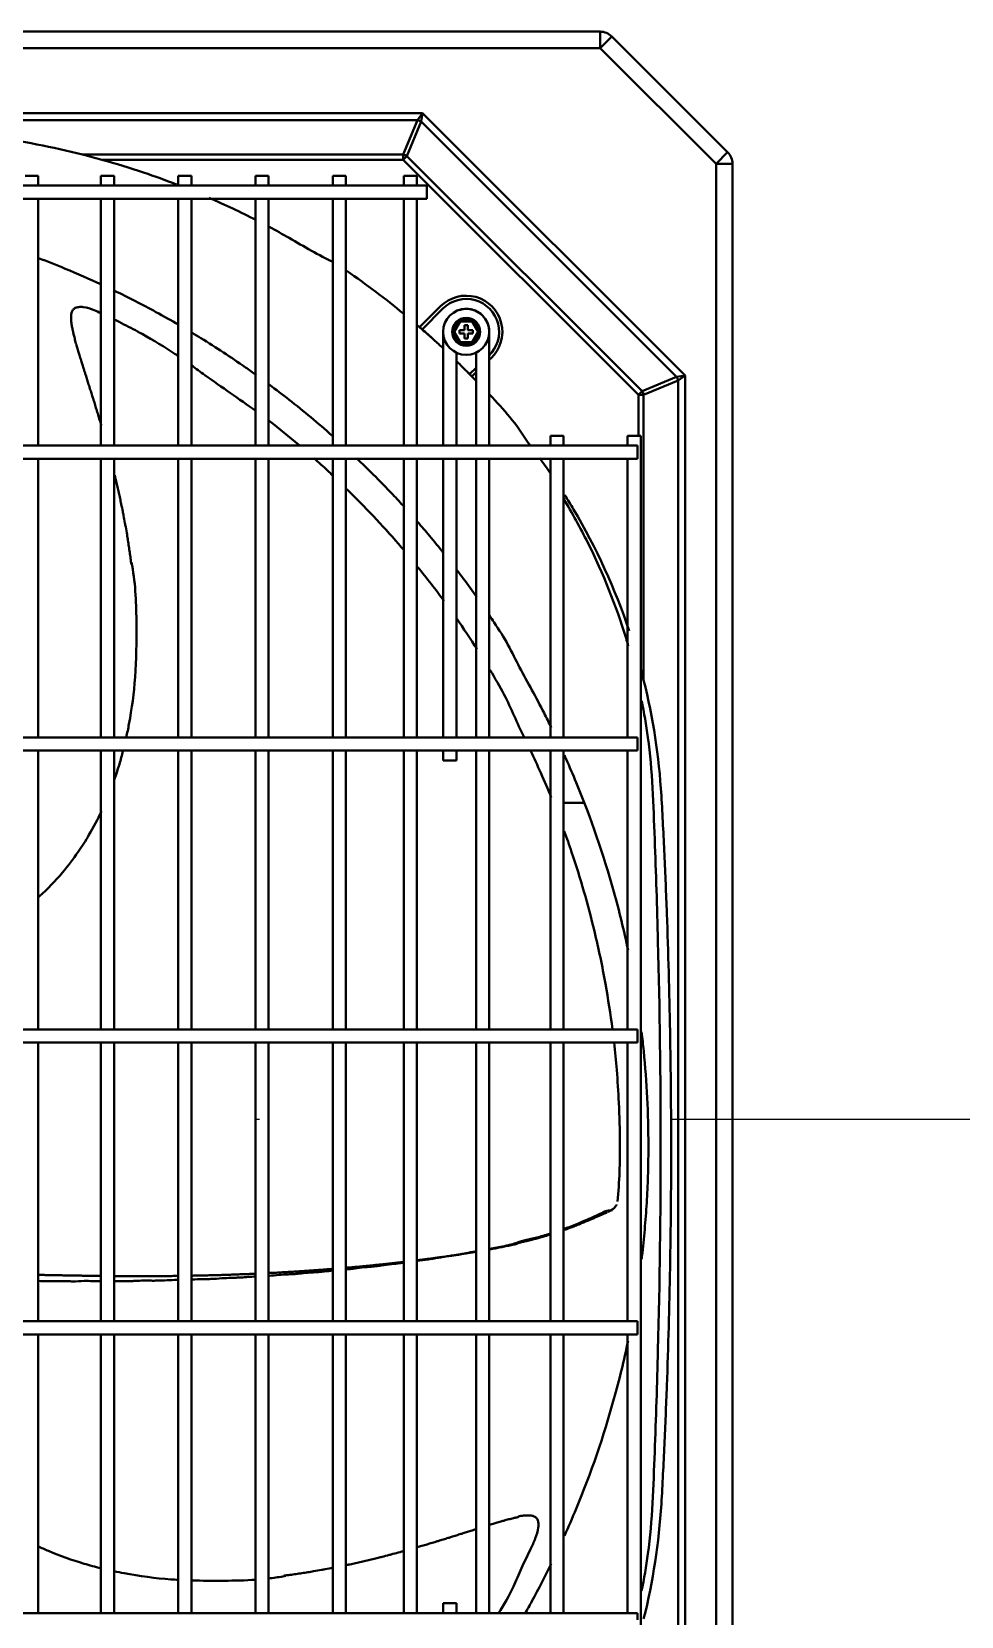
# Model space of a CAD drawing. Extents: x 58467 to 79089, y -33726 to -17391.
# Drawn here: x 72377.99 to 72406.25, y -20118.17 to -20069.97 of the extents above; entities that cross this region are included whole.
import ezdxf
from ezdxf.enums import TextEntityAlignment as Align

# ---------------------------------------------------------------- set-up
doc = ezdxf.new("R2010")
doc.units = 0
doc.header["$LTSCALE"] = 100
doc.linetypes.add('DASHDOT2', pattern=[0.5, 0.25, -0.125, 0, -0.125])
doc.layers.add('+ENTE-ST-DOSEME USTU KONDDRENAJ', color=110, linetype='DOSEMEUSTUKONDENSDRENAJ_LINE', lineweight=40)
doc.layers.add('BA_axis', color=5, linetype='DASHDOT2')
doc.styles.add('text1', font='arial.ttf', dxfattribs={"height": 20})
doc.linetypes.add('DOSEMEUSTUKONDENSDRENAJ_LINE', pattern='A,300,-40,["CD",Standard,S=15,R=0,X=-35,Y=-7.5],0', length=340)

# ---------------------------------------------------------------- blocks, each defined once
blk = doc.blocks.new('*U176')
blk.add_line((0, 0), (0, -696))
at = {"linetype": 'Continuous', "style": 'text1'}
blk.add_attdef('1', text='', height=40, dxfattribs=at).set_placement((0, 38), align=Align.MIDDLE)
blk = doc.blocks.new('AXIS')
at = {"layer": 'BA_axis', "xscale": -1, "rotation": 270}
blk.add_blockref('*U176', (4176.09, -32551.267), dxfattribs=at)
blk = doc.blocks.new('1 VE ZEMİN SAĞ')
at = {"color": 3}
for p, q in [((54067.032, -32771.052, -3.539), (54183.081, -32771.052, -3.539)), ((54183.081, -32771.552, -3.539), (54183.081, -32771.052, -3.539)), ((54183.081, -32771.552, -3.539), (54183.434, -32771.199, -3.539)), ((54183.434, -32771.199, -3.539), (54186.956, -32774.72, -3.539)), ((54183.081, -32771.552, -3.539), (54067.032, -32771.552, -3.539)), ((54186.602, -32775.073, -3.539), (54183.081, -32771.552, -3.539)), ((54072.523, -32773.531, -3.539), (54177.681, -32773.531, -3.539)), ((54177.529, -32773.744, -3.539), (54072.675, -32773.744, -3.539)), ((54177.095, -32774.791, -3.539), (54177.529, -32773.744, -3.539)), ((54177.639, -32773.789, -3.539), (54177.205, -32774.837, -3.539)), ((54177.529, -32773.744, -3.539), (54177.681, -32773.531, -3.539)), ((54177.681, -32773.531, -3.539), (54177.639, -32773.789, -3.539)), ((54185.404, -32781.551, -3.539), (54177.639, -32773.789, -3.539)), ((54177.681, -32773.531, -3.539), (54185.662, -32781.509, -3.539)), ((54167.347, -32774.791, -3.539), (54177.095, -32774.791, -3.539)), ((54177.095, -32774.947, -3.539), (54177.095, -32774.791, -3.539)), ((54177.095, -32774.947, -3.539), (54177.205, -32774.837, -3.539)), ((54177.205, -32774.837, -3.539), (54184.357, -32781.985, -3.539)), ((54186.602, -32775.073, -3.539), (54186.956, -32774.72, -3.539)), ((54177.095, -32774.947, -3.539), (54167.932, -32774.947, -3.539)), ((54184.247, -32782.095, -3.539), (54177.095, -32774.947, -3.539)), ((54186.602, -32843.125, -3.539), (54186.602, -32775.073, -3.539)), ((54187.102, -32775.073, -3.539), (54186.602, -32775.073, -3.539)), ((54187.102, -32843.078, -3.539), (54187.102, -32775.073, -3.539)), ((54187.102, -32775.073, -3.539), (54187.102, -32843.125, -3.539)), ((54187.102, -32843.078, -3.539), (54187.102, -32775.073, -3.539)), ((54177.808, -32775.735, -3.539), (54072.353, -32775.735, -3.539)), ((54165.596, -32775.435, -3.539), (54165.996, -32775.435, -3.539)), ((54165.996, -32775.736, -3.539), (54165.996, -32775.435, -3.539)), ((54167.903, -32775.435, -3.539), (54167.903, -32775.736, -3.539)), ((54167.903, -32775.435, -3.539), (54168.303, -32775.435, -3.539)), ((54168.303, -32775.736, -3.539), (54168.303, -32775.435, -3.539)), ((54170.252, -32775.435, -3.539), (54170.252, -32775.736, -3.539)), ((54170.252, -32775.435, -3.539), (54170.652, -32775.435, -3.539)), ((54170.652, -32775.736, -3.539), (54170.652, -32775.435, -3.539)), ((54172.602, -32775.435, -3.539), (54172.602, -32775.736, -3.539)), ((54172.602, -32775.435, -3.539), (54173.002, -32775.435, -3.539)), ((54173.002, -32775.736, -3.539), (54173.002, -32775.435, -3.539)), ((54174.951, -32775.435, -3.539), (54174.951, -32775.736, -3.539)), ((54174.951, -32775.435, -3.539), (54175.351, -32775.435, -3.539)), ((54175.351, -32775.736, -3.539), (54175.351, -32775.435, -3.539)), ((54177.108, -32775.435, -3.539), (54177.108, -32775.736, -3.539)), ((54177.108, -32775.435, -3.539), (54177.508, -32775.435, -3.539)), ((54177.508, -32775.736, -3.539), (54177.508, -32775.435, -3.539)), ((54177.808, -32775.735, -3.539), (54177.808, -32775.935, -3.539)), ((54072.353, -32776.135, -3.539), (54177.808, -32776.135, -3.539)), ((54165.996, -32783.641, -3.539), (54165.996, -32776.136, -3.539)), ((54167.903, -32776.136, -3.539), (54167.903, -32783.641, -3.539)), ((54168.303, -32783.641, -3.539), (54168.303, -32776.136, -3.539)), ((54170.252, -32776.136, -3.539), (54170.252, -32783.641, -3.539)), ((54170.652, -32783.641, -3.539), (54170.652, -32776.136, -3.539)), ((54172.602, -32776.136, -3.539), (54172.602, -32783.641, -3.539)), ((54173.002, -32783.641, -3.539), (54173.002, -32776.136, -3.539)), ((54174.951, -32776.136, -3.539), (54174.951, -32783.641, -3.539)), ((54175.351, -32783.641, -3.539), (54175.351, -32776.136, -3.539)), ((54177.108, -32776.136, -3.539), (54177.108, -32783.641, -3.539)), ((54177.508, -32783.641, -3.539), (54177.508, -32776.136, -3.539)), ((54177.808, -32775.935, -3.539), (54177.808, -32776.135, -3.539)), ((54177.592, -32780.042, -3.539), (54178.23, -32779.404, -3.539)), ((54178.301, -32779.475, -3.539), (54177.668, -32780.108, -3.539)), ((54178.583, -32780.182, -3.539), (54178.795, -32779.814, -3.539)), ((54178.795, -32780.55, -3.539), (54178.583, -32780.182, -3.539)), ((54178.583, -32780.182, -3.539), (54178.641, -32780.182, -3.539)), ((54178.824, -32779.864, -3.539), (54178.641, -32780.182, -3.539)), ((54178.641, -32780.182, -3.539), (54178.824, -32780.5, -3.539)), ((54178.795, -32779.814, -3.539), (54179.22, -32779.814, -3.539)), ((54178.795, -32779.814, -3.539), (54178.824, -32779.864, -3.539)), ((54178.958, -32780.132, -3.539), (54178.808, -32780.132, -3.539)), ((54178.808, -32780.232, -3.539), (54178.808, -32780.132, -3.539)), ((54179.191, -32779.864, -3.539), (54178.824, -32779.864, -3.539)), ((54178.958, -32779.982, -3.539), (54179.058, -32779.982, -3.539)), ((54178.958, -32780.132, -3.539), (54178.958, -32779.982, -3.539)), ((54179.058, -32779.982, -3.539), (54179.058, -32780.132, -3.539)), ((54179.058, -32780.132, -3.539), (54179.208, -32780.132, -3.539)), ((54179.191, -32779.864, -3.539), (54179.22, -32779.814, -3.539)), ((54179.375, -32780.182, -3.539), (54179.191, -32779.864, -3.539)), ((54179.191, -32780.5, -3.539), (54179.375, -32780.182, -3.539)), ((54179.208, -32780.232, -3.539), (54179.208, -32780.132, -3.539)), ((54179.22, -32779.814, -3.539), (54179.433, -32780.182, -3.539)), ((54179.433, -32780.182, -3.539), (54179.22, -32780.55, -3.539)), ((54179.375, -32780.182, -3.539), (54179.433, -32780.182, -3.539)), ((54178.308, -32780.198, -3.539), (54178.308, -32781.575, -3.539)), ((54178.795, -32780.55, -3.539), (54178.824, -32780.5, -3.539)), ((54179.22, -32780.55, -3.539), (54178.795, -32780.55, -3.539)), ((54178.958, -32780.232, -3.539), (54178.808, -32780.232, -3.539)), ((54178.824, -32780.5, -3.539), (54179.191, -32780.5, -3.539)), ((54178.958, -32780.382, -3.539), (54178.958, -32780.232, -3.539)), ((54178.958, -32780.382, -3.539), (54179.058, -32780.382, -3.539)), ((54179.058, -32780.232, -3.539), (54179.058, -32780.382, -3.539)), ((54179.058, -32780.232, -3.539), (54179.208, -32780.232, -3.539)), ((54179.191, -32780.5, -3.539), (54179.22, -32780.55, -3.539)), ((54179.708, -32781.575, -3.539), (54179.708, -32780.198, -3.539)), ((54178.708, -32781.575, -3.539), (54178.708, -32780.814, -3.539)), ((54179.308, -32780.814, -3.539), (54179.308, -32781.575, -3.539)), ((54179.764, -32780.98, -3.539), (54179.708, -32781.034, -3.539)), ((54178.308, -32781.269, -3.539), (54178.308, -32783.64, -3.539)), ((54178.708, -32783.64, -3.539), (54178.708, -32781.269, -3.539)), ((54179.107, -32781.465, -3.539), (54179.308, -32781.275, -3.539)), ((54179.308, -32781.413, -3.539), (54179.177, -32781.537, -3.539)), ((54179.308, -32781.575, -3.539), (54179.308, -32781.857, -3.539)), ((54179.708, -32781.857, -3.539), (54179.708, -32781.575, -3.539)), ((54184.357, -32781.985, -3.539), (54185.404, -32781.551, -3.539)), ((54185.404, -32781.551, -3.539), (54185.662, -32781.509, -3.539)), ((54185.662, -32781.509, -3.539), (54185.45, -32781.661, -3.539)), ((54185.662, -32781.509, -3.539), (54185.662, -32830.565, -3.539)), ((54179.308, -32781.857, -3.539), (54179.308, -32782.223, -3.539)), ((54179.708, -32782.223, -3.539), (54179.708, -32781.857, -3.539)), ((54179.708, -32781.858, -3.539), (54179.708, -32781.857, -3.539)), ((54184.247, -32782.095, -3.539), (54184.357, -32781.985, -3.539)), ((54184.247, -32783.34, -3.539), (54184.247, -32782.095, -3.539)), ((54184.247, -32782.095, -3.539), (54184.402, -32782.095, -3.539)), ((54185.45, -32781.661, -3.539), (54184.402, -32782.095, -3.539)), ((54184.402, -32782.095, -3.539), (54184.402, -32790.775, -3.539)), ((54185.45, -32830.477, -3.539), (54185.45, -32781.661, -3.539)), ((54179.308, -32782.223, -3.539), (54179.308, -32782.506, -3.539)), ((54179.308, -32782.506, -3.539), (54179.308, -32783.641, -3.539)), ((54179.708, -32782.506, -3.539), (54179.708, -32782.223, -3.539)), ((54179.708, -32782.223, -3.539), (54179.708, -32782.223, -3.539)), ((54179.708, -32783.641, -3.539), (54179.708, -32782.506, -3.539)), ((54181.567, -32783.34, -3.539), (54181.567, -32783.64, -3.539)), ((54181.567, -32783.34, -3.539), (54181.967, -32783.34, -3.539)), ((54181.967, -32783.64, -3.539), (54181.967, -32783.34, -3.539)), ((54183.916, -32783.34, -3.539), (54183.916, -32783.64, -3.539)), ((54183.916, -32783.34, -3.539), (54184.316, -32783.34, -3.539)), ((54184.316, -32828.733, -3.539), (54184.316, -32783.34, -3.539)), ((54184.216, -32783.64, -3.539), (54065.854, -32783.64, -3.539)), ((54065.854, -32784.04, -3.539), (54184.216, -32784.04, -3.539)), ((54165.996, -32792.519, -3.539), (54165.996, -32784.041, -3.539)), ((54167.903, -32784.041, -3.539), (54167.903, -32792.519, -3.539)), ((54168.303, -32792.519, -3.539), (54168.303, -32784.041, -3.539)), ((54170.252, -32784.041, -3.539), (54170.252, -32792.519, -3.539)), ((54170.652, -32792.519, -3.539), (54170.652, -32784.041, -3.539)), ((54172.602, -32784.041, -3.539), (54172.602, -32792.519, -3.539)), ((54173.002, -32792.519, -3.539), (54173.002, -32784.041, -3.539)), ((54174.951, -32784.041, -3.539), (54174.951, -32792.519, -3.539)), ((54175.351, -32792.519, -3.539), (54175.351, -32784.041, -3.539)), ((54177.108, -32784.041, -3.539), (54177.108, -32792.519, -3.539)), ((54177.508, -32792.519, -3.539), (54177.508, -32784.041, -3.539)), ((54178.308, -32784.04, -3.539), (54178.308, -32792.519, -3.539)), ((54178.708, -32792.519, -3.539), (54178.708, -32784.04, -3.539)), ((54179.308, -32784.041, -3.539), (54179.308, -32792.519, -3.539)), ((54179.708, -32792.519, -3.539), (54179.708, -32784.041, -3.539)), ((54181.567, -32784.04, -3.539), (54181.567, -32792.519, -3.539)), ((54181.967, -32792.519, -3.539), (54181.967, -32784.04, -3.539)), ((54183.916, -32784.04, -3.539), (54183.916, -32792.519, -3.539)), ((54184.216, -32783.64, -3.539), (54184.216, -32783.84, -3.539)), ((54184.216, -32783.84, -3.539), (54184.216, -32784.04, -3.539)), ((54174.951, -32784.528, -3.539), (54174.929, -32784.543, -3.539)), ((54184.216, -32792.519, -3.539), (54065.854, -32792.519, -3.539)), ((54184.216, -32792.519, -3.539), (54184.216, -32792.719, -3.539)), ((54065.854, -32792.919, -3.539), (54184.216, -32792.919, -3.539)), ((54165.996, -32801.398, -3.539), (54165.996, -32792.919, -3.539)), ((54167.903, -32792.919, -3.539), (54167.903, -32801.398, -3.539)), ((54168.303, -32801.398, -3.539), (54168.303, -32792.919, -3.539)), ((54170.252, -32792.919, -3.539), (54170.252, -32801.398, -3.539)), ((54170.652, -32801.398, -3.539), (54170.652, -32792.919, -3.539)), ((54172.602, -32792.919, -3.539), (54172.602, -32801.398, -3.539)), ((54173.002, -32801.398, -3.539), (54173.002, -32792.919, -3.539)), ((54174.951, -32792.919, -3.539), (54174.951, -32801.398, -3.539)), ((54175.351, -32801.398, -3.539), (54175.351, -32792.919, -3.539)), ((54177.108, -32792.919, -3.539), (54177.108, -32801.398, -3.539)), ((54177.508, -32801.398, -3.539), (54177.508, -32792.919, -3.539)), ((54178.308, -32792.918, -3.539), (54178.308, -32793.219, -3.539)), ((54178.708, -32793.219, -3.539), (54178.708, -32792.919, -3.539)), ((54179.308, -32792.919, -3.539), (54179.308, -32801.397, -3.539)), ((54179.708, -32801.397, -3.539), (54179.708, -32792.919, -3.539)), ((54181.567, -32792.919, -3.539), (54181.567, -32801.398, -3.539)), ((54181.967, -32801.398, -3.539), (54181.967, -32792.919, -3.539)), ((54183.916, -32792.919, -3.539), (54183.916, -32801.398, -3.539)), ((54184.216, -32792.719, -3.539), (54184.216, -32792.919, -3.539)), ((54182.073, -32794.505, -3.539), (54182.572, -32794.505, -3.539)), ((54184.216, -32801.397, -3.539), (54065.854, -32801.397, -3.539)), ((54065.854, -32801.797, -3.539), (54184.216, -32801.797, -3.539)), ((54165.996, -32810.275, -3.539), (54165.996, -32801.798, -3.539)), ((54167.903, -32801.798, -3.539), (54167.903, -32810.275, -3.539)), ((54168.303, -32810.275, -3.539), (54168.303, -32801.798, -3.539)), ((54170.252, -32801.798, -3.539), (54170.252, -32810.275, -3.539)), ((54170.652, -32810.275, -3.539), (54170.652, -32801.798, -3.539)), ((54172.602, -32801.798, -3.539), (54172.602, -32810.275, -3.539)), ((54173.002, -32810.275, -3.539), (54173.002, -32801.798, -3.539)), ((54174.951, -32801.798, -3.539), (54174.951, -32810.275, -3.539)), ((54175.351, -32810.275, -3.539), (54175.351, -32801.798, -3.539)), ((54177.108, -32801.798, -3.539), (54177.108, -32810.275, -3.539)), ((54177.508, -32810.275, -3.539), (54177.508, -32801.798, -3.539)), ((54179.308, -32801.797, -3.539), (54179.308, -32810.276, -3.539)), ((54179.708, -32810.276, -3.539), (54179.708, -32801.797, -3.539)), ((54181.567, -32801.797, -3.539), (54181.567, -32810.276, -3.539)), ((54181.967, -32810.276, -3.539), (54181.967, -32801.797, -3.539)), ((54183.916, -32801.797, -3.539), (54183.916, -32810.276, -3.539)), ((54184.216, -32801.397, -3.539), (54184.216, -32801.597, -3.539)), ((54184.216, -32801.597, -3.539), (54184.216, -32801.797, -3.539)), ((54184.216, -32810.276, -3.539), (54065.854, -32810.276, -3.539)), ((54184.216, -32810.276, -3.539), (54184.216, -32810.476, -3.539)), ((54184.216, -32810.476, -3.539), (54184.216, -32810.676, -3.539)), ((54065.854, -32810.676, -3.539), (54184.216, -32810.676, -3.539)), ((54165.996, -32819.154, -3.539), (54165.996, -32810.675, -3.539)), ((54167.903, -32810.675, -3.539), (54167.903, -32819.154, -3.539)), ((54168.303, -32819.154, -3.539), (54168.303, -32810.675, -3.539)), ((54170.252, -32810.675, -3.539), (54170.252, -32819.154, -3.539)), ((54170.652, -32819.154, -3.539), (54170.652, -32810.675, -3.539)), ((54172.602, -32810.675, -3.539), (54172.602, -32819.154, -3.539)), ((54173.002, -32819.154, -3.539), (54173.002, -32810.675, -3.539)), ((54174.951, -32810.675, -3.539), (54174.951, -32819.154, -3.539)), ((54175.351, -32819.154, -3.539), (54175.351, -32810.675, -3.539)), ((54177.108, -32810.675, -3.539), (54177.108, -32819.154, -3.539)), ((54177.508, -32819.154, -3.539), (54177.508, -32810.675, -3.539)), ((54179.308, -32810.676, -3.539), (54179.308, -32819.154, -3.539)), ((54179.708, -32819.154, -3.539), (54179.708, -32810.676, -3.539)), ((54181.567, -32810.675, -3.539), (54181.567, -32819.154, -3.539)), ((54181.967, -32819.154, -3.539), (54181.967, -32810.675, -3.539)), ((54183.916, -32810.675, -3.539), (54183.916, -32819.154, -3.539)), ((54184.216, -32819.154, -3.539), (54065.854, -32819.154, -3.539)), ((54178.308, -32818.855, -3.539), (54178.308, -32819.154, -3.539)), ((54178.708, -32818.855, -3.539), (54178.308, -32818.855, -3.539)), ((54178.708, -32819.154, -3.539), (54178.708, -32818.855, -3.539)), ((54184.216, -32819.154, -3.539), (54184.216, -32819.354, -3.539))]:
    blk.add_line(p, q, dxfattribs=at)
for radius in [0.7, 0.425, 0.425]:
    blk.add_circle((54179.008, -32780.182, -3.539), radius, dxfattribs=at)
at = {"color": 3, "extrusion": (0, 0, -1)}
for centre, radius, start, end in [((-54183.081, -32771.552, 3.539), 0.5, 90, 135), ((-54186.602, -32775.073, 3.539), 0.5, 135, 180), ((-54179.008, -32780.182, 3.539), 1.1, 45, 226.5506)]:
    blk.add_arc(centre, radius, start, end, dxfattribs=at)
at = {"color": 3}
for centre, radius, start, end in [((54179.008, -32780.182, -3.539), 1, 313.4494, 135), ((54182.073, -32795.005, -3.539), 0.5, 90, 102.3062)]:
    blk.add_arc(centre, radius, start, end, dxfattribs=at)
for centre, major_axis in [((54177.529, -32773.899, -3.539), (0.203, -0.084)), ((54177.095, -32774.947, -3.539), (0.203, -0.084)), ((54185.294, -32781.661, -3.539), (0.084, -0.203)), ((54184.247, -32782.095, -3.539), (0.084, -0.203))]:
    blk.add_ellipse(centre, major_axis=major_axis, ratio=0.678598, start_param=1.296782, end_param=1.844811, dxfattribs=at)
for points, knots in [([(54155.797, -32773.956, -3.539), (54156.772, -32773.962, -3.539), (54157.747, -32773.971, -3.539), (54159.697, -32773.996, -3.539), (54160.672, -32774.01, -3.539), (54162.134, -32774.042, -3.539), (54162.622, -32774.061, -3.539), (54163.591, -32774.134, -3.539), (54164.07, -32774.185, -3.539), (54165.497, -32774.378, -3.539), (54166.43, -32774.559, -3.539), (54167.347, -32774.791, -3.539)], [0, 0, 0, 0, 0.25, 0.25, 0.5, 0.5, 0.625, 0.625, 0.75, 0.75, 1, 1, 1, 1]), ([(54174.969, -32778.057, -3.539), (54174.529, -32777.861, -3.539), (54174.079, -32777.585, -3.539), (54173.423, -32777.21, -3.539), (54173.223, -32777.099, -3.539), (54173.021, -32776.991, -3.539)], [0, 0, 0, 0, 0.696314, 0.696314, 1, 1, 1, 1]), ([(54166.007, -32777.939, -3.539), (54166.278, -32778.042, -3.539), (54166.921, -32778.297, -3.539), (54167.553, -32778.575, -3.539), (54167.917, -32778.744, -3.539)], [0, 0, 0, 0, 0.42049, 1, 1, 1, 1]), ([(54168.317, -32778.933, -3.539), (54168.742, -32779.138, -3.539), (54169.397, -32779.474, -3.539), (54170.039, -32779.836, -3.539), (54170.268, -32779.969, -3.539)], [0, 0, 0, 0, 0.640117, 1, 1, 1, 1]), ([(54167.015, -32779.584, -3.539), (54167.011, -32779.598, -3.539), (54167.005, -32779.624, -3.539), (54166.999, -32779.654, -3.539), (54166.995, -32779.699, -3.539), (54166.994, -32779.736, -3.539), (54166.994, -32779.78, -3.539), (54166.997, -32779.831, -3.539), (54167.001, -32779.876, -3.539), (54167.009, -32779.936, -3.539), (54167.017, -32779.988, -3.539), (54167.028, -32780.052, -3.539), (54167.04, -32780.112, -3.539), (54167.057, -32780.188, -3.539), (54167.075, -32780.267, -3.539), (54167.095, -32780.348, -3.539), (54167.115, -32780.421, -3.539), (54167.134, -32780.495, -3.539), (54167.159, -32780.582, -3.539), (54167.185, -32780.674, -3.539), (54167.217, -32780.78, -3.539), (54167.245, -32780.875, -3.539), (54167.275, -32780.972, -3.539), (54167.305, -32781.071, -3.539), (54167.341, -32781.186, -3.539), (54167.378, -32781.304, -3.539), (54167.412, -32781.409, -3.539), (54167.445, -32781.515, -3.539), (54167.484, -32781.638, -3.539), (54167.524, -32781.764, -3.539), (54167.563, -32781.887, -3.539), (54167.604, -32782.015, -3.539), (54167.645, -32782.145, -3.539), (54167.686, -32782.277, -3.539), (54167.728, -32782.412, -3.539), (54167.77, -32782.548, -3.539), (54167.811, -32782.686, -3.539), (54167.853, -32782.824, -3.539), (54167.888, -32782.942, -3.539), (54167.908, -32783.009, -3.539), (54167.912, -32783.023, -3.539)], [0, 0, 0, 0, 0.033229, 0.055763, 0.078298, 0.100832, 0.123366, 0.145901, 0.168435, 0.19097, 0.213504, 0.236039, 0.258573, 0.281107, 0.314909, 0.337443, 0.359978, 0.382512, 0.405047, 0.438848, 0.461383, 0.495184, 0.517719, 0.540253, 0.574055, 0.607857, 0.630391, 0.652925, 0.686727, 0.720529, 0.743063, 0.776865, 0.810667, 0.833201, 0.867003, 0.900804, 0.923339, 0.95714, 0.990942, 1, 1, 1, 1]), ([(54167.905, -32779.612, -3.539), (54167.837, -32779.581, -3.539), (54167.662, -32779.505, -3.539), (54167.433, -32779.429, -3.539), (54167.23, -32779.42, -3.539), (54167.139, -32779.444, -3.539), (54167.081, -32779.48, -3.539), (54167.038, -32779.525, -3.539), (54167.019, -32779.565, -3.539), (54167.012, -32779.596, -3.539)], [0, 0, 0, 0, 0.219395, 0.55496, 0.6933, 0.812497, 0.863417, 0.908725, 1, 1, 1, 1]), ([(54179.708, -32780.182, -3.539), (54179.707, -32780.121, -3.539), (54179.693, -32780.008, -3.539), (54179.617, -32779.813, -3.539), (54179.475, -32779.641, -3.539), (54179.287, -32779.531, -3.539), (54179.103, -32779.481, -3.539), (54178.943, -32779.48, -3.539), (54178.843, -32779.509, -3.539), (54178.807, -32779.524, -3.539)], [0, 0, 0, 0, 0.137261, 0.262101, 0.473405, 0.635419, 0.754104, 0.906211, 1, 1, 1, 1]), ([(54170.254, -32780.919, -3.539), (54170.224, -32780.899, -3.539), (54169.87, -32780.658, -3.539), (54169.322, -32780.331, -3.539), (54168.691, -32779.999, -3.539), (54168.406, -32779.854, -3.539), (54168.305, -32779.805, -3.539)], [0, 0, 0, 0, 0.048306, 0.574929, 0.852045, 1, 1, 1, 1]), ([(54178.309, -32780.686, -3.539), (54178.213, -32780.596, -3.539), (54177.996, -32780.397, -3.539), (54177.776, -32780.201, -3.539), (54177.653, -32780.094, -3.539)], [0, 0, 0, 0, 0.44696, 1, 1, 1, 1]), ([(54178.309, -32780.686, -3.539), (54178.213, -32780.596, -3.539), (54178.001, -32780.401, -3.539), (54177.786, -32780.21, -3.539), (54177.668, -32780.108, -3.539)], [0, 0, 0, 0, 0.457218, 1, 1, 1, 1]), ([(54170.67, -32780.206, -3.539), (54170.762, -32780.262, -3.539), (54171.314, -32780.598, -3.539), (54171.965, -32781.026, -3.539), (54172.513, -32781.415, -3.539), (54172.62, -32781.492, -3.539)], [0, 0, 0, 0, 0.137607, 0.830509, 1, 1, 1, 1]), ([(54179.008, -32781.364, -3.539), (54178.954, -32781.31, -3.539), (54178.855, -32781.211, -3.539), (54178.756, -32781.114, -3.539), (54178.712, -32781.07, -3.539)], [0, 0, 0, 0, 0.553412, 1, 1, 1, 1]), ([(54179.008, -32781.364, -3.539), (54178.954, -32781.31, -3.539), (54178.855, -32781.211, -3.539), (54178.756, -32781.114, -3.539), (54178.712, -32781.07, -3.539)], [0, 0, 0, 0, 0.55329, 1, 1, 1, 1]), ([(54172.609, -32782.587, -3.539), (54172.103, -32782.22, -3.539), (54171.442, -32781.778, -3.539), (54170.792, -32781.301, -3.539), (54170.656, -32781.203, -3.539)], [0, 0, 0, 0, 0.792341, 1, 1, 1, 1]), ([(54173.022, -32781.787, -3.539), (54173.226, -32781.938, -3.539), (54173.875, -32782.436, -3.539), (54174.522, -32782.972, -3.539), (54174.958, -32783.364, -3.539), (54174.974, -32783.378, -3.539)], [0, 0, 0, 0, 0.302202, 0.97371, 1, 1, 1, 1]), ([(54180.946, -32783.626, -3.539), (54180.911, -32783.582, -3.539), (54180.877, -32783.537, -3.539), (54180.552, -32783.007, -3.539), (54180.149, -32782.541, -3.539), (54179.723, -32782.093, -3.539)], [0, 0, 0, 0, 0.083758, 0.083758, 1, 1, 1, 1]), ([(54174.938, -32784.539, -3.539), (54174.892, -32784.495, -3.539), (54174.709, -32784.323, -3.539), (54174.523, -32784.152, -3.539), (54174.382, -32784.026, -3.539)], [0, 0, 0, 0, 0.252005, 1, 1, 1, 1]), ([(54176.182, -32784.519, -3.539), (54176.381, -32784.721, -3.539), (54176.703, -32785.049, -3.539), (54177.016, -32785.386, -3.539), (54177.134, -32785.517, -3.539)], [0, 0, 0, 0, 0.616544, 1, 1, 1, 1]), ([(54168.321, -32784.537, -3.539), (54168.323, -32784.543, -3.539), (54168.338, -32784.606, -3.539), (54168.367, -32784.727, -3.539), (54168.407, -32784.901, -3.539), (54168.447, -32785.074, -3.539), (54168.484, -32785.247, -3.539), (54168.525, -32785.439, -3.539), (54168.56, -32785.612, -3.539), (54168.598, -32785.805, -3.539), (54168.627, -32785.961, -3.539), (54168.663, -32786.155, -3.539), (54168.693, -32786.331, -3.539), (54168.725, -32786.528, -3.539), (54168.753, -32786.708, -3.539), (54168.78, -32786.89, -3.539), (54168.805, -32787.072, -3.539), (54168.82, -32787.193, -3.539), (54168.828, -32787.253, -3.539)], [0, 0, 0, 0, 0.006903, 0.071665, 0.136426, 0.201188, 0.265949, 0.330711, 0.417059, 0.460233, 0.546582, 0.589756, 0.676105, 0.740866, 0.805628, 0.870389, 0.935151, 1, 1, 1, 1]), ([(54177.12, -32786.832, -3.539), (54177.064, -32786.766, -3.539), (54176.516, -32786.128, -3.539), (54175.931, -32785.507, -3.539), (54175.38, -32784.965, -3.539)], [0, 0, 0, 0, 0.103466, 1, 1, 1, 1]), ([(54183.936, -32789.728, -3.539), (54183.914, -32789.653, -3.539), (54183.891, -32789.578, -3.539), (54183.564, -32788.511, -3.539), (54183.171, -32787.528, -3.539), (54182.477, -32786.141, -3.539), (54182.231, -32785.695, -3.539), (54181.967, -32785.26, -3.539)], [0, 0, 0, 0, 0.048488, 0.048488, 0.686498, 0.686498, 1, 1, 1, 1]), ([(54183.966, -32789.281, -3.539), (54183.532, -32787.989, -3.539), (54182.966, -32786.756, -3.539), (54182.184, -32785.435, -3.539), (54182.094, -32785.289, -3.539), (54182.003, -32785.144, -3.539)], [0, 0, 0, 0, 0.888615, 0.888615, 1, 1, 1, 1]), ([(54177.53, -32785.962, -3.539), (54177.652, -32786.102, -3.539), (54177.92, -32786.415, -3.539), (54178.18, -32786.733, -3.539), (54178.321, -32786.909, -3.539)], [0, 0, 0, 0, 0.451779, 1, 1, 1, 1]), ([(54168.835, -32787.202, -3.539), (54168.84, -32787.231, -3.539), (54168.959, -32787.844, -3.539), (54168.995, -32789.014, -3.539), (54168.976, -32790.627, -3.539), (54168.826, -32791.779, -3.539), (54168.703, -32792.386, -3.539), (54168.673, -32792.522, -3.539)], [0, 0, 0, 0, 0.017033, 0.353101, 0.655124, 0.923021, 1, 1, 1, 1]), ([(54178.734, -32787.438, -3.539), (54178.796, -32787.52, -3.539), (54178.998, -32787.789, -3.539), (54179.196, -32788.06, -3.539), (54179.33, -32788.25, -3.539)], [0, 0, 0, 0, 0.307262, 1, 1, 1, 1]), ([(54179.712, -32788.803, -3.539), (54179.761, -32788.875, -3.539), (54179.959, -32789.172, -3.539), (54180.295, -32789.697, -3.539), (54180.617, -32790.383, -3.539), (54181.008, -32791.074, -3.539), (54181.332, -32791.686, -3.539), (54181.523, -32792.067, -3.539), (54181.595, -32792.215, -3.539)], [0, 0, 0, 0, 0.066649, 0.271122, 0.474015, 0.675325, 0.87505, 1, 1, 1, 1]), ([(54180.767, -32792.514, -3.539), (54180.552, -32792.081, -3.539), (54180.282, -32791.397, -3.539), (54179.887, -32790.72, -3.539), (54179.738, -32790.473, -3.539)], [0, 0, 0, 0, 0.633004, 1, 1, 1, 1]), ([(54184.402, -32790.775, -3.539), (54184.69, -32791.928, -3.539), (54184.869, -32793.1, -3.539), (54184.978, -32794.885, -3.539), (54185.005, -32795.481, -3.539), (54185.06, -32796.674, -3.539), (54185.085, -32797.271, -3.539), (54185.194, -32800.259, -3.539), (54185.237, -32802.656, -3.539), (54185.238, -32805.053, -3.539)], [0, 0, 0, 0, 0.25, 0.25, 0.375, 0.375, 0.5, 0.5, 1, 1, 1, 1]), ([(54184.919, -32804.933, -3.539), (54184.918, -32802.86, -3.539), (54184.891, -32800.787, -3.539), (54184.812, -32797.679, -3.539), (54184.779, -32796.643, -3.539), (54184.719, -32795.09, -3.539), (54184.702, -32794.572, -3.539), (54184.647, -32793.54, -3.539), (54184.599, -32793.027, -3.539), (54184.48, -32792.143, -3.539), (54184.418, -32791.771, -3.539), (54184.345, -32791.401, -3.539)], [0, 0, 0, 0, 0.45798, 0.45798, 0.686971, 0.686971, 0.801466, 0.801466, 0.915961, 0.915961, 1, 1, 1, 1]), ([(54168.577, -32792.922, -3.539), (54168.542, -32793.059, -3.539), (54168.461, -32793.348, -3.539), (54168.369, -32793.634, -3.539), (54168.317, -32793.784, -3.539)], [0, 0, 0, 0, 0.471851, 1, 1, 1, 1]), ([(54181.594, -32794.344, -3.539), (54181.492, -32794.096, -3.539), (54181.289, -32793.619, -3.539), (54181.071, -32793.143, -3.539), (54180.962, -32792.915, -3.539)], [0, 0, 0, 0, 0.520207, 1, 1, 1, 1]), ([(54181.994, -32793.062, -3.539), (54182.012, -32793.101, -3.539), (54182.134, -32793.374, -3.539), (54182.715, -32794.725, -3.539), (54183.381, -32796.658, -3.539), (54183.803, -32798.391, -3.539), (54183.929, -32798.987, -3.539)], [0, 0, 0, 0, 0.02049, 0.143703, 0.707183, 1, 1, 1, 1]), ([(54178.308, -32793.219, -3.539), (54178.308, -32793.219, -3.539), (54178.31, -32793.219, -3.539), (54178.319, -32793.219, -3.539), (54178.328, -32793.219, -3.539), (54178.352, -32793.219, -3.539), (54178.367, -32793.219, -3.539), (54178.403, -32793.219, -3.539), (54178.423, -32793.219, -3.539), (54178.465, -32793.219, -3.539), (54178.488, -32793.219, -3.539), (54178.533, -32793.219, -3.539), (54178.555, -32793.219, -3.539), (54178.597, -32793.219, -3.539), (54178.617, -32793.219, -3.539), (54178.652, -32793.219, -3.539), (54178.667, -32793.219, -3.539), (54178.69, -32793.219, -3.539), (54178.699, -32793.219, -3.539), (54178.707, -32793.219, -3.539), (54178.708, -32793.219, -3.539), (54178.708, -32793.219, -3.539)], [0, 0, 0, 0, 0.072796, 0.072796, 0.180355, 0.180355, 0.287914, 0.287914, 0.395473, 0.395473, 0.503031, 0.503031, 0.61059, 0.61059, 0.718149, 0.718149, 0.825708, 0.825708, 0.933267, 0.933267, 1, 1, 1, 1]), ([(54167.918, -32794.766, -3.539), (54167.803, -32795.011, -3.539), (54167.582, -32795.431, -3.539), (54167.186, -32796.055, -3.539), (54166.7, -32796.694, -3.539), (54166.271, -32797.138, -3.539), (54166.009, -32797.372, -3.539), (54165.998, -32797.383, -3.539)], [0, 0, 0, 0, 0.250799, 0.438254, 0.680606, 0.985878, 1, 1, 1, 1]), ([(54183.453, -32801.397, -3.539), (54183.394, -32800.935, -3.539), (54183.242, -32799.941, -3.539), (54182.867, -32798.146, -3.539), (54182.423, -32796.597, -3.539), (54182.067, -32795.582, -3.539), (54181.991, -32795.371, -3.539)], [0, 0, 0, 0, 0.230715, 0.496584, 0.895571, 1, 1, 1, 1]), ([(54183.606, -32806.637, -3.539), (54183.636, -32806.333, -3.539), (54183.679, -32805.741, -3.539), (54183.684, -32804.739, -3.539), (54183.66, -32803.706, -3.539), (54183.593, -32802.684, -3.539), (54183.533, -32802.075, -3.539), (54183.502, -32801.797, -3.539)], [0, 0, 0, 0, 0.182857, 0.35926, 0.617017, 0.825344, 1, 1, 1, 1]), ([(54184.34, -32801.476, -3.539), (54184.363, -32801.669, -3.539), (54184.437, -32802.337, -3.539), (54184.527, -32803.49, -3.539), (54184.541, -32804.45, -3.539), (54184.548, -32804.933, -3.539)], [0, 0, 0, 0, 0.16864, 0.581968, 1, 1, 1, 1]), ([(54184.548, -32804.933, -3.539), (54184.546, -32805.208, -3.539), (54184.541, -32805.756, -3.539), (54184.505, -32806.575, -3.539), (54184.447, -32807.387, -3.539), (54184.387, -32807.991, -3.539), (54184.348, -32808.325, -3.539), (54184.34, -32808.39, -3.539)], [0, 0, 0, 0, 0.238005, 0.47449, 0.709453, 0.942891, 1, 1, 1, 1]), ([(54184.342, -32818.479, -3.539), (54184.416, -32818.104, -3.539), (54184.479, -32817.727, -3.539), (54184.599, -32816.838, -3.539), (54184.647, -32816.326, -3.539), (54184.702, -32815.293, -3.539), (54184.719, -32814.775, -3.539), (54184.779, -32813.223, -3.539), (54184.812, -32812.186, -3.539), (54184.891, -32809.078, -3.539), (54184.918, -32807.006, -3.539), (54184.919, -32804.933, -3.539)], [0, 0, 0, 0, 0.085061, 0.085061, 0.199428, 0.199428, 0.313796, 0.313796, 0.54253, 0.54253, 1, 1, 1, 1]), ([(54185.238, -32805.053, -3.539), (54185.237, -32807.451, -3.539), (54185.194, -32809.846, -3.539), (54185.085, -32812.839, -3.539), (54185.06, -32813.437, -3.539), (54185.005, -32814.632, -3.539), (54184.978, -32815.23, -3.539), (54184.868, -32817.016, -3.539), (54184.688, -32818.185, -3.539), (54184.402, -32819.331, -3.539)], [0, 0, 0, 0, 0.5, 0.5, 0.625, 0.625, 0.75, 0.75, 1, 1, 1, 1]), ([(54181.966, -32807.472, -3.539), (54181.998, -32807.461, -3.539), (54182.236, -32807.374, -3.539), (54182.559, -32807.243, -3.539), (54182.916, -32807.087, -3.539), (54183.095, -32806.997, -3.539), (54183.208, -32806.944, -3.539), (54183.295, -32806.912, -3.539), (54183.387, -32806.903, -3.539), (54183.433, -32806.895, -3.539), (54183.451, -32806.892, -3.539)], [0, 0, 0, 0, 0.054722, 0.413265, 0.565134, 0.700229, 0.769577, 0.820811, 0.901304, 1, 1, 1, 1]), ([(54181.967, -32807.506, -3.539), (54181.974, -32807.504, -3.539), (54182.016, -32807.489, -3.539), (54182.081, -32807.466, -3.539), (54182.16, -32807.436, -3.539), (54182.238, -32807.407, -3.539), (54182.314, -32807.377, -3.539), (54182.401, -32807.343, -3.539), (54182.475, -32807.313, -3.539), (54182.547, -32807.283, -3.539), (54182.608, -32807.257, -3.539), (54182.669, -32807.232, -3.539), (54182.736, -32807.203, -3.539), (54182.803, -32807.175, -3.539), (54182.868, -32807.146, -3.539), (54182.92, -32807.124, -3.539), (54182.975, -32807.1, -3.539), (54183.021, -32807.08, -3.539), (54183.075, -32807.057, -3.539), (54183.116, -32807.039, -3.539), (54183.163, -32807.018, -3.539), (54183.204, -32807, -3.539), (54183.239, -32806.985, -3.539), (54183.277, -32806.968, -3.539), (54183.292, -32806.962, -3.539), (54183.297, -32806.959, -3.539)], [0, 0, 0, 0, 0.013184, 0.076179, 0.118176, 0.160173, 0.223168, 0.265165, 0.32816, 0.370157, 0.412154, 0.454151, 0.496147, 0.559143, 0.60114, 0.643136, 0.685133, 0.72713, 0.769127, 0.811124, 0.853121, 0.895118, 0.937114, 0.979111, 1, 1, 1, 1]), ([(54183.317, -32806.951, -3.539), (54183.349, -32806.933, -3.539), (54183.413, -32806.897, -3.539), (54183.488, -32806.857, -3.539), (54183.537, -32806.801, -3.539), (54183.57, -32806.75, -3.539), (54183.584, -32806.723, -3.539)], [0, 0, 0, 0, 0.181976, 0.413188, 0.708779, 1, 1, 1, 1]), ([(54179.712, -32808.08, -3.539), (54179.756, -32808.071, -3.539), (54179.95, -32808.03, -3.539), (54180.145, -32807.994, -3.539), (54180.495, -32807.917, -3.539), (54180.609, -32807.853, -3.539), (54180.846, -32807.802, -3.539), (54181.026, -32807.762, -3.539), (54181.208, -32807.715, -3.539), (54181.355, -32807.672, -3.539), (54181.45, -32807.644, -3.539), (54181.512, -32807.625, -3.539), (54181.546, -32807.614, -3.539), (54181.564, -32807.608, -3.539)], [0, 0, 0, 0, 0.069935, 0.324368, 0.375737, 0.555953, 0.632284, 0.714834, 0.803633, 0.897292, 0.950384, 0.973119, 1, 1, 1, 1]), ([(54179.714, -32808.09, -3.539), (54179.717, -32808.09, -3.539), (54179.775, -32808.079, -3.539), (54179.86, -32808.063, -3.539), (54179.997, -32808.037, -3.539), (54180.106, -32808.016, -3.539), (54180.241, -32807.989, -3.539), (54180.349, -32807.967, -3.539), (54180.469, -32807.941, -3.539), (54180.576, -32807.918, -3.539), (54180.604, -32807.891, -3.539), (54180.723, -32807.864, -3.539), (54180.828, -32807.839, -3.539), (54180.933, -32807.813, -3.539), (54181.037, -32807.787, -3.539), (54181.14, -32807.76, -3.539), (54181.242, -32807.732, -3.539), (54181.342, -32807.705, -3.539), (54181.441, -32807.676, -3.539), (54181.514, -32807.654, -3.539), (54181.553, -32807.642, -3.539), (54181.567, -32807.638, -3.539)], [0, 0, 0, 0, 0.003473, 0.084564, 0.125109, 0.2062, 0.246746, 0.327836, 0.368382, 0.4292, 0.490018, 0.550836, 0.611654, 0.6522, 0.713018, 0.773836, 0.814381, 0.875199, 0.936017, 0.976563, 1, 1, 1, 1]), ([(54175.35, -32808.65, -3.539), (54175.366, -32808.648, -3.539), (54175.446, -32808.641, -3.539), (54175.556, -32808.632, -3.539), (54175.713, -32808.617, -3.539), (54175.855, -32808.604, -3.539), (54176.014, -32808.589, -3.539), (54176.157, -32808.575, -3.539), (54176.299, -32808.56, -3.539), (54176.455, -32808.544, -3.539), (54176.593, -32808.529, -3.539), (54176.746, -32808.513, -3.539), (54176.883, -32808.497, -3.539), (54177.014, -32808.483, -3.539), (54177.083, -32808.474, -3.539), (54177.108, -32808.472, -3.539)], [0, 0, 0, 0, 0.028017, 0.134196, 0.187285, 0.293464, 0.373098, 0.452732, 0.532366, 0.612, 0.718179, 0.771268, 0.877447, 0.957081, 1, 1, 1, 1]), ([(54175.35, -32808.699, -3.539), (54175.365, -32808.698, -3.539), (54175.418, -32808.694, -3.539), (54175.56, -32808.68, -3.539), (54175.778, -32808.645, -3.539), (54176.033, -32808.626, -3.539), (54176.261, -32808.603, -3.539), (54176.49, -32808.573, -3.539), (54176.718, -32808.539, -3.539), (54176.935, -32808.518, -3.539), (54177.076, -32808.501, -3.539), (54177.108, -32808.497, -3.539)], [0, 0, 0, 0, 0.026625, 0.086224, 0.216151, 0.379674, 0.473035, 0.573734, 0.780901, 0.950937, 1, 1, 1, 1]), ([(54177.506, -32808.423, -3.539), (54177.546, -32808.418, -3.539), (54177.631, -32808.408, -3.539), (54177.763, -32808.391, -3.539), (54177.899, -32808.373, -3.539), (54178.034, -32808.355, -3.539), (54178.182, -32808.334, -3.539), (54178.314, -32808.316, -3.539), (54178.459, -32808.295, -3.539), (54178.576, -32808.278, -3.539), (54178.72, -32808.256, -3.539), (54178.85, -32808.236, -3.539), (54178.993, -32808.213, -3.539), (54179.122, -32808.192, -3.539), (54179.227, -32808.175, -3.539), (54179.289, -32808.165, -3.539), (54179.307, -32808.162, -3.539)], [0, 0, 0, 0, 0.063846, 0.137211, 0.210576, 0.283941, 0.357305, 0.455125, 0.504035, 0.601855, 0.650765, 0.748585, 0.821949, 0.895314, 0.968679, 1, 1, 1, 1]), ([(54177.507, -32808.436, -3.539), (54177.52, -32808.434, -3.539), (54177.59, -32808.424, -3.539), (54177.724, -32808.411, -3.539), (54177.974, -32808.378, -3.539), (54178.238, -32808.332, -3.539), (54178.461, -32808.297, -3.539), (54178.646, -32808.271, -3.539), (54178.814, -32808.245, -3.539), (54179.016, -32808.197, -3.539), (54179.192, -32808.169, -3.539), (54179.296, -32808.153, -3.539), (54179.307, -32808.151, -3.539)], [0, 0, 0, 0, 0.0204, 0.107202, 0.200873, 0.403072, 0.589254, 0.661717, 0.721758, 0.842147, 0.982778, 1, 1, 1, 1]), ([(54165.995, -32808.865, -3.539), (54166.02, -32808.865, -3.539), (54166.091, -32808.867, -3.539), (54166.196, -32808.869, -3.539), (54166.322, -32808.871, -3.539), (54166.448, -32808.874, -3.539), (54166.573, -32808.876, -3.539), (54166.698, -32808.878, -3.539), (54166.822, -32808.88, -3.539), (54166.947, -32808.883, -3.539), (54167.072, -32808.885, -3.539), (54167.198, -32808.887, -3.539), (54167.324, -32808.889, -3.539), (54167.468, -32808.891, -3.539), (54167.597, -32808.893, -3.539), (54167.745, -32808.895, -3.539), (54167.836, -32808.897, -3.539), (54167.895, -32808.897, -3.539), (54167.903, -32808.897, -3.539)], [0, 0, 0, 0, 0.040051, 0.114821, 0.164667, 0.239437, 0.314206, 0.364053, 0.438822, 0.513592, 0.563438, 0.638207, 0.712977, 0.762823, 0.862516, 0.912362, 0.987132, 1, 1, 1, 1]), ([(54165.996, -32809.05, -3.539), (54166.085, -32809.055, -3.539), (54166.37, -32809.066, -3.539), (54166.673, -32809.055, -3.539), (54166.92, -32809.06, -3.539), (54167.045, -32809.063, -3.539), (54167.228, -32809.061, -3.539), (54167.424, -32809.043, -3.539), (54167.691, -32809.057, -3.539), (54167.838, -32809.06, -3.539), (54167.904, -32809.061, -3.539)], [0, 0, 0, 0, 0.131646, 0.410876, 0.520141, 0.562705, 0.601468, 0.78581, 0.899724, 1, 1, 1, 1]), ([(54168.3, -32808.901, -3.539), (54168.307, -32808.901, -3.539), (54168.346, -32808.901, -3.539), (54168.433, -32808.902, -3.539), (54168.563, -32808.903, -3.539), (54168.709, -32808.904, -3.539), (54168.855, -32808.904, -3.539), (54169.002, -32808.904, -3.539), (54169.15, -32808.904, -3.539), (54169.283, -32808.904, -3.539), (54169.434, -32808.904, -3.539), (54169.57, -32808.903, -3.539), (54169.738, -32808.902, -3.539), (54169.871, -32808.901, -3.539), (54170.035, -32808.9, -3.539), (54170.15, -32808.898, -3.539), (54170.233, -32808.897, -3.539), (54170.25, -32808.897, -3.539)], [0, 0, 0, 0, 0.010487, 0.061193, 0.137252, 0.213312, 0.289371, 0.365431, 0.44149, 0.517549, 0.568256, 0.669668, 0.720374, 0.821787, 0.872493, 0.973906, 1, 1, 1, 1]), ([(54168.307, -32809.054, -3.539), (54168.331, -32809.053, -3.539), (54168.456, -32809.05, -3.539), (54168.592, -32809.052, -3.539), (54168.754, -32809.055, -3.539), (54168.837, -32809.054, -3.539), (54168.99, -32809.045, -3.539), (54169.168, -32809.037, -3.539), (54169.385, -32809.041, -3.539), (54169.638, -32809.042, -3.539), (54169.925, -32809.027, -3.539), (54170.126, -32809.019, -3.539), (54170.24, -32809.018, -3.539), (54170.251, -32809.018, -3.539)], [0, 0, 0, 0, 0.038603, 0.211293, 0.242009, 0.269654, 0.324997, 0.458672, 0.537504, 0.623223, 0.806489, 0.981461, 1, 1, 1, 1]), ([(54170.653, -32809.007, -3.539), (54170.665, -32809.006, -3.539), (54170.772, -32808.999, -3.539), (54170.939, -32808.995, -3.539), (54171.16, -32808.993, -3.539), (54171.399, -32808.983, -3.539), (54171.652, -32808.963, -3.539), (54171.866, -32808.952, -3.539), (54172.039, -32808.95, -3.539), (54172.197, -32808.946, -3.539), (54172.381, -32808.926, -3.539), (54172.528, -32808.918, -3.539), (54172.602, -32808.915, -3.539)], [0, 0, 0, 0, 0.018343, 0.157453, 0.238031, 0.324289, 0.506652, 0.672833, 0.73751, 0.790122, 0.895489, 1, 1, 1, 1]), ([(54170.655, -32808.89, -3.539), (54170.7, -32808.889, -3.539), (54170.779, -32808.888, -3.539), (54170.925, -32808.885, -3.539), (54171.061, -32808.882, -3.539), (54171.23, -32808.878, -3.539), (54171.382, -32808.873, -3.539), (54171.547, -32808.869, -3.539), (54171.695, -32808.864, -3.539), (54171.842, -32808.859, -3.539), (54172.006, -32808.853, -3.539), (54172.153, -32808.848, -3.539), (54172.317, -32808.841, -3.539), (54172.455, -32808.836, -3.539), (54172.561, -32808.831, -3.539), (54172.601, -32808.829, -3.539)], [0, 0, 0, 0, 0.070528, 0.121604, 0.223755, 0.274831, 0.376982, 0.453596, 0.530209, 0.606823, 0.683436, 0.785588, 0.836663, 0.938815, 1, 1, 1, 1]), ([(54173.002, -32808.895, -3.539), (54173.003, -32808.895, -3.539), (54173.119, -32808.886, -3.539), (54173.317, -32808.866, -3.539), (54173.53, -32808.851, -3.539), (54173.704, -32808.844, -3.539), (54173.867, -32808.836, -3.539), (54174.078, -32808.808, -3.539), (54174.31, -32808.793, -3.539), (54174.528, -32808.779, -3.539), (54174.738, -32808.759, -3.539), (54174.872, -32808.743, -3.539), (54174.954, -32808.734, -3.539)], [0, 0, 0, 0, 0.001003, 0.175577, 0.336729, 0.400183, 0.452324, 0.558124, 0.692378, 0.769859, 0.852982, 1, 1, 1, 1]), ([(54173.012, -32808.809, -3.539), (54173.035, -32808.808, -3.539), (54173.124, -32808.804, -3.539), (54173.245, -32808.797, -3.539), (54173.406, -32808.788, -3.539), (54173.551, -32808.78, -3.539), (54173.713, -32808.77, -3.539), (54173.874, -32808.76, -3.539), (54174.019, -32808.751, -3.539), (54174.181, -32808.74, -3.539), (54174.328, -32808.73, -3.539), (54174.492, -32808.718, -3.539), (54174.639, -32808.707, -3.539), (54174.784, -32808.696, -3.539), (54174.886, -32808.688, -3.539), (54174.94, -32808.684, -3.539), (54174.946, -32808.683, -3.539)], [0, 0, 0, 0, 0.035053, 0.135553, 0.185802, 0.286301, 0.361675, 0.43705, 0.537549, 0.587798, 0.688297, 0.763672, 0.839046, 0.91442, 0.989795, 1, 1, 1, 1]), ([(54183.93, -32810.874, -3.539), (54183.805, -32811.467, -3.539), (54183.383, -32813.201, -3.539), (54182.703, -32815.176, -3.539), (54182.117, -32816.532, -3.539), (54181.994, -32816.805, -3.539)], [0, 0, 0, 0, 0.290837, 0.856482, 1, 1, 1, 1]), ([(54181.047, -32816.201, -3.539), (54181.032, -32816.196, -3.539), (54181.007, -32816.19, -3.539), (54180.977, -32816.185, -3.539), (54180.931, -32816.18, -3.539), (54180.895, -32816.179, -3.539), (54180.851, -32816.179, -3.539), (54180.799, -32816.182, -3.539), (54180.754, -32816.187, -3.539), (54180.694, -32816.194, -3.539), (54180.642, -32816.202, -3.539), (54180.579, -32816.214, -3.539), (54180.609, -32816.226, -3.539), (54180.533, -32816.242, -3.539), (54180.454, -32816.26, -3.539), (54180.373, -32816.281, -3.539), (54180.3, -32816.3, -3.539), (54180.226, -32816.32, -3.539), (54180.138, -32816.344, -3.539), (54180.047, -32816.37, -3.539), (54179.941, -32816.402, -3.539), (54179.846, -32816.43, -3.539), (54179.763, -32816.456, -3.539), (54179.722, -32816.468, -3.539), (54179.708, -32816.473, -3.539)], [0, 0, 0, 0, 0.062879, 0.105521, 0.148163, 0.190805, 0.233447, 0.276089, 0.318731, 0.361373, 0.404015, 0.446657, 0.489299, 0.531941, 0.595904, 0.638546, 0.681188, 0.72383, 0.766472, 0.830435, 0.873077, 0.93704, 0.979682, 1, 1, 1, 1]), ([(54179.988, -32819.159, -3.539), (54180.159, -32818.893, -3.539), (54180.425, -32818.44, -3.539), (54180.68, -32817.783, -3.539), (54180.922, -32817.301, -3.539), (54181.112, -32816.888, -3.539), (54181.201, -32816.618, -3.539), (54181.21, -32816.415, -3.539), (54181.186, -32816.324, -3.539), (54181.15, -32816.266, -3.539), (54181.105, -32816.223, -3.539), (54181.065, -32816.204, -3.539), (54181.034, -32816.197, -3.539)], [0, 0, 0, 0, 0.285729, 0.472156, 0.665521, 0.767672, 0.867545, 0.908718, 0.944194, 0.959349, 0.972834, 1, 1, 1, 1]), ([(54179.309, -32816.598, -3.539), (54179.28, -32816.607, -3.539), (54179.205, -32816.631, -3.539), (54179.083, -32816.669, -3.539), (54178.957, -32816.71, -3.539), (54178.834, -32816.749, -3.539), (54178.706, -32816.789, -3.539), (54178.576, -32816.83, -3.539), (54178.444, -32816.871, -3.539), (54178.309, -32816.913, -3.539), (54178.173, -32816.955, -3.539), (54178.035, -32816.997, -3.539), (54177.897, -32817.038, -3.539), (54177.74, -32817.085, -3.539), (54177.611, -32817.123, -3.539), (54177.534, -32817.145, -3.539), (54177.509, -32817.152, -3.539)], [0, 0, 0, 0, 0.053389, 0.135929, 0.218468, 0.273495, 0.356035, 0.438575, 0.493601, 0.576141, 0.658681, 0.713708, 0.796247, 0.878787, 0.961327, 1, 1, 1, 1]), ([(54167.899, -32817.787, -3.539), (54167.729, -32817.745, -3.539), (54167.19, -32817.599, -3.539), (54166.553, -32817.372, -3.539), (54166.095, -32817.169, -3.539), (54165.99, -32817.12, -3.539)], [0, 0, 0, 0, 0.261577, 0.828831, 1, 1, 1, 1]), ([(54177.109, -32817.266, -3.539), (54177.107, -32817.266, -3.539), (54177.07, -32817.276, -3.539), (54176.961, -32817.306, -3.539), (54176.816, -32817.345, -3.539), (54176.633, -32817.393, -3.539), (54176.486, -32817.431, -3.539), (54176.317, -32817.474, -3.539), (54176.166, -32817.511, -3.539), (54175.993, -32817.552, -3.539), (54175.82, -32817.593, -3.539), (54175.647, -32817.632, -3.539), (54175.492, -32817.666, -3.539), (54175.395, -32817.686, -3.539), (54175.356, -32817.695, -3.539)], [0, 0, 0, 0, 0.002684, 0.066908, 0.195355, 0.259579, 0.388026, 0.45225, 0.548585, 0.64492, 0.741256, 0.837591, 0.933927, 1, 1, 1, 1]), ([(54174.955, -32817.776, -3.539), (54174.954, -32817.776, -3.539), (54174.877, -32817.791, -3.539), (54174.76, -32817.813, -3.539), (54174.566, -32817.848, -3.539), (54174.39, -32817.878, -3.539), (54174.193, -32817.91, -3.539), (54174.013, -32817.938, -3.539), (54173.831, -32817.965, -3.539), (54173.649, -32817.99, -3.539), (54173.528, -32818.006, -3.539), (54173.467, -32818.013, -3.539)], [0, 0, 0, 0, 0.000398, 0.160308, 0.240263, 0.400174, 0.520106, 0.640039, 0.759972, 0.879905, 1, 1, 1, 1]), ([(54181.595, -32817.653, -3.539), (54181.407, -32818.036, -3.539), (54181.144, -32818.543, -3.539), (54180.866, -32819.042, -3.539), (54180.795, -32819.167, -3.539)], [0, 0, 0, 0, 0.747188, 1, 1, 1, 1]), ([(54170.252, -32818.141, -3.539), (54170.179, -32818.137, -3.539), (54169.629, -32818.101, -3.539), (54168.976, -32818.016, -3.539), (54168.402, -32817.901, -3.539), (54168.3, -32817.88, -3.539)], [0, 0, 0, 0, 0.111828, 0.842309, 1, 1, 1, 1]), ([(54172.607, -32818.137, -3.539), (54172.289, -32818.159, -3.539), (54171.635, -32818.173, -3.539), (54170.983, -32818.17, -3.539), (54170.652, -32818.159, -3.539)], [0, 0, 0, 0, 0.49152, 1, 1, 1, 1]), ([(54173.519, -32818.02, -3.539), (54173.49, -32818.026, -3.539), (54173.32, -32818.058, -3.539), (54173.149, -32818.084, -3.539), (54173.007, -32818.1, -3.539)], [0, 0, 0, 0, 0.174109, 1, 1, 1, 1])]:
    blk.add_open_spline(points, degree=3, knots=knots, dxfattribs=at)
for points in [[(54167.932, -32774.947, -3.539), (54167.736, -32774.892, -3.539), (54167.539, -32774.84, -3.539), (54167.347, -32774.791, -3.539)], [(54169.201, -32775.337, -3.539), (54168.782, -32775.196, -3.539), (54168.358, -32775.066, -3.539), (54167.932, -32774.947, -3.539)], [(54170.202, -32775.699, -3.539), (54169.871, -32775.571, -3.539), (54169.538, -32775.451, -3.539), (54169.201, -32775.337, -3.539)], [(54172.617, -32776.78, -3.539), (54172.149, -32776.54, -3.539), (54171.674, -32776.315, -3.539), (54171.192, -32776.105, -3.539)], [(54177.11, -32779.634, -3.539), (54176.551, -32779.175, -3.539), (54175.973, -32778.74, -3.539), (54175.377, -32778.331, -3.539)], [(54177.593, -32780.042, -3.539), (54177.565, -32780.017, -3.539), (54177.537, -32779.993, -3.539), (54177.509, -32779.969, -3.539)], [(54177.668, -32780.108, -3.539), (54177.643, -32780.086, -3.539), (54177.618, -32780.064, -3.539), (54177.592, -32780.042, -3.539)], [(54179.107, -32781.465, -3.539), (54179.074, -32781.431, -3.539), (54179.041, -32781.398, -3.539), (54179.008, -32781.364, -3.539)], [(54179.121, -32781.479, -3.539), (54179.105, -32781.463, -3.539), (54179.089, -32781.447, -3.539), (54179.073, -32781.43, -3.539)], [(54179.177, -32781.537, -3.539), (54179.154, -32781.513, -3.539), (54179.13, -32781.489, -3.539), (54179.107, -32781.465, -3.539)], [(54179.244, -32781.606, -3.539), (54179.222, -32781.583, -3.539), (54179.2, -32781.56, -3.539), (54179.177, -32781.537, -3.539)], [(54179.311, -32781.672, -3.539), (54179.289, -32781.65, -3.539), (54179.267, -32781.628, -3.539), (54179.244, -32781.606, -3.539)], [(54173.919, -32783.619, -3.539), (54173.627, -32783.37, -3.539), (54173.328, -32783.126, -3.539), (54173.021, -32782.892, -3.539)], [(54175.669, -32784.024, -3.539), (54175.84, -32784.188, -3.539), (54176.011, -32784.353, -3.539), (54176.182, -32784.519, -3.539)], [(54181.571, -32784.486, -3.539), (54181.465, -32784.332, -3.539), (54181.357, -32784.179, -3.539), (54181.246, -32784.027, -3.539)], [(54178.333, -32788.368, -3.539), (54178.079, -32788.021, -3.539), (54177.814, -32787.677, -3.539), (54177.539, -32787.338, -3.539)], [(54179.341, -32789.836, -3.539), (54179.138, -32789.519, -3.539), (54178.927, -32789.204, -3.539), (54178.708, -32788.891, -3.539)], [(54184.402, -32790.775, -3.539), (54184.375, -32790.666, -3.539), (54184.347, -32790.556, -3.539), (54184.317, -32790.446, -3.539)]]:
    blk.add_open_spline(points, degree=3, dxfattribs=at)

msp = doc.modelspace()

# ---------------------------------------------------------------- block references
at = {"layer": '+ENTE-ST-DOSEME USTU KONDDRENAJ', "color": 3, "linetype": 'Continuous'}
msp.add_blockref('1 VE ZEMİN SAĞ', (18212.194, 12701.082), dxfattribs=at)
at = {"layer": 'BA_axis'}
msp.add_blockref('AXIS', (68546.932, 12448.205), dxfattribs=at)

doc.saveas('drawing.dxf')
